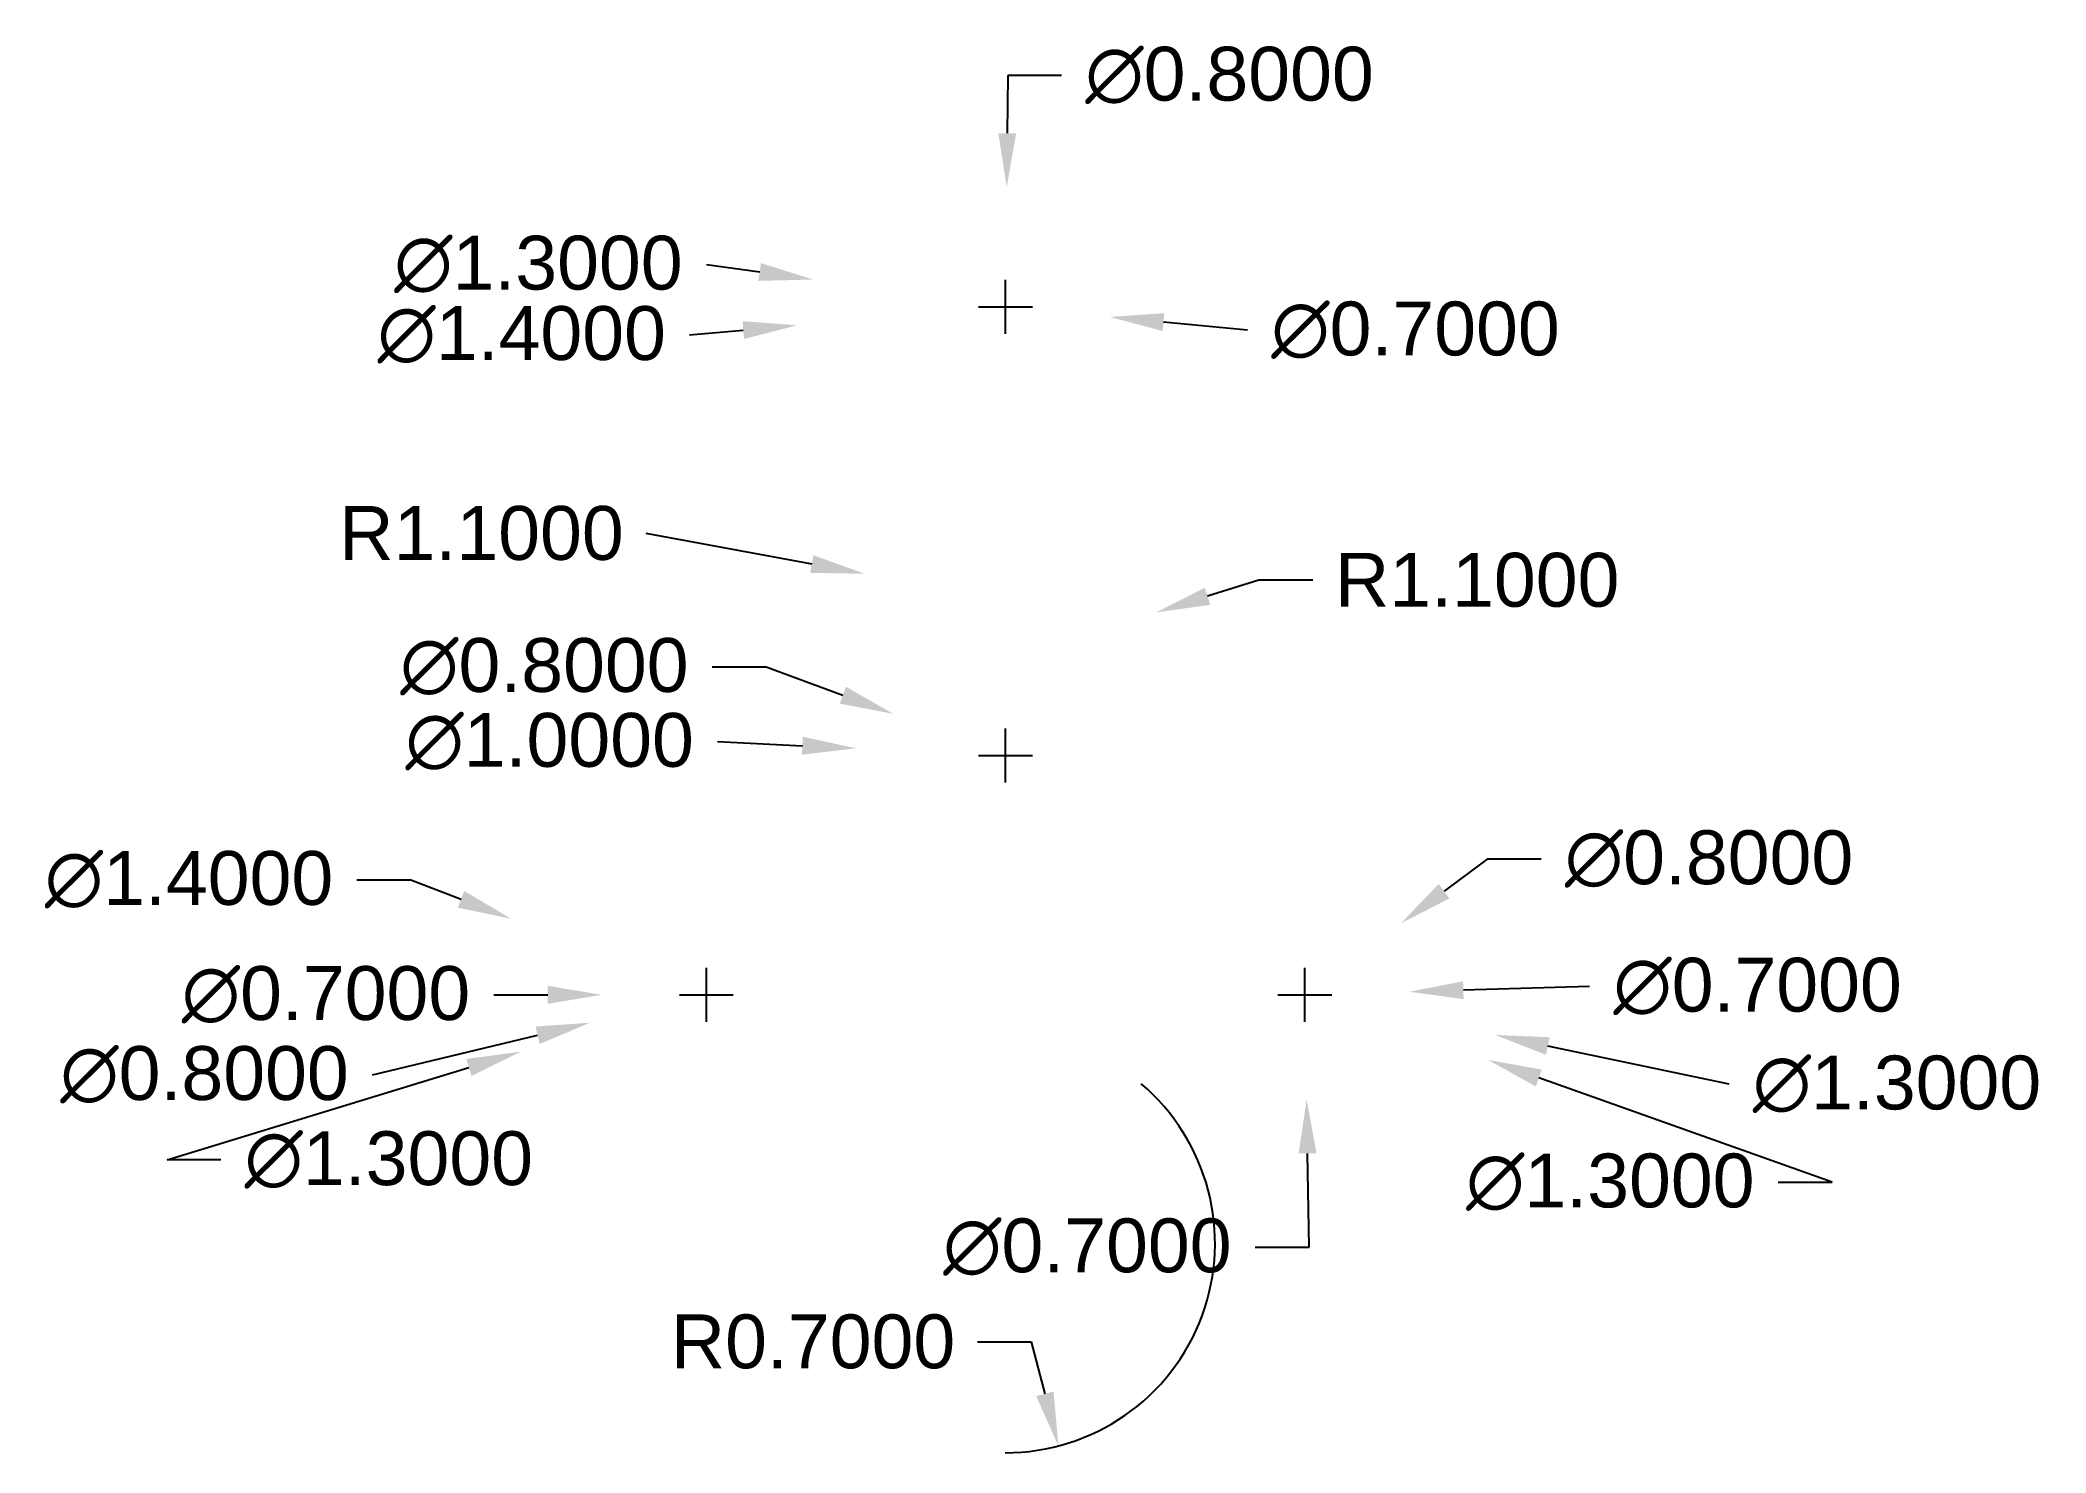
# Model space of a CAD drawing. Header units: inches. Extents: x 25.78 to 32.48, y 9.29 to 14.01.
import ezdxf

# ---------------------------------------------------------------- set-up
doc = ezdxf.new("R2010")
doc.units = ezdxf.units.IN
doc.header["$MEASUREMENT"] = 0
doc.layers.add('dim', color=30, linetype='Continuous')
doc.styles.get("Standard").update_dxf_attribs({"font": 'arial.ttf'})
doc.dimstyles.get("Standard").update_dxf_attribs({"dimtxt": 0.18, "dimasz": 0.18, "dimexe": 0.18, "dimexo": 0.0625, "dimgap": 0.09, "dimtad": 0, "dimtih": 1, "dimtoh": 1, "dimdec": 4, "dimzin": 0, "dimdsep": 46, "dimtxsty": 'Standard', "dimcen": 0.09, "dimadec": 0, "dimazin": 0, "dimtfac": 1, "dimtdec": 4, "dimtofl": 0, "dimtmove": 0, "dimatfit": 3, "dimfxl": 1, "dimtolj": 1, "dimtzin": 0, "dimarcsym": 0})

# ---------------------------------------------------------------- blocks, each defined once
blk = doc.blocks.new('*D2')
at = {"layer": 'Defpoints', "color": 0, "transparency": 16777216}
for p in [(29.0122, 13.5185, -0.3), (29.0047, 12.7185, -0.3)]:
    blk.add_point(p, dxfattribs=at)
at = {"layer": 'dim', "color": 0, "lineweight": -2, "transparency": 16777216}
for p, q in [((29.0157, 13.8919), (29.0139, 13.6985)), ((29.1957, 13.8919), (29.0157, 13.8919)), ((29.0084, 13.0285), (29.0084, 13.2085)), ((28.9184, 13.1185), (29.0984, 13.1185))]:
    blk.add_line(p, q, dxfattribs=at)
at = {"layer": 'dim', "color": 0, "transparency": 16777216}
blk.add_solid([(28.9839, 13.6988), (29.0438, 13.6982), (29.0122, 13.5185)], dxfattribs=at)
at = {"layer": 'dim', "color": 0, "transparency": 16777216, "insert": (29.7569, 13.8919), "char_height": 0.18, "attachment_point": 5}
blk.add_mtext('\\A1;∅0.8000', dxfattribs=at)
blk = doc.blocks.new('*D3')
at = {"layer": 'Defpoints', "color": 0, "transparency": 16777216}
for p in [(28.6601, 13.1523, -0.3), (29.3568, 13.0847, -0.3)]:
    blk.add_point(p, dxfattribs=at)
at = {"layer": 'dim', "color": 0, "lineweight": -2, "transparency": 16777216}
for p, q in [((29.0084, 13.0285), (29.0084, 13.2085)), ((28.9184, 13.1185), (29.0984, 13.1185)), ((29.8172, 13.0401), (29.536, 13.0674))]:
    blk.add_line(p, q, dxfattribs=at)
at = {"layer": 'dim', "color": 0, "transparency": 16777216}
blk.add_solid([(29.5389, 13.0972), (29.5331, 13.0375), (29.3568, 13.0847)], dxfattribs=at)
at = {"layer": 'dim', "color": 0, "transparency": 16777216, "insert": (30.3784, 13.0401), "char_height": 0.18, "attachment_point": 5}
blk.add_mtext('\\A1;∅0.7000', dxfattribs=at)
blk = doc.blocks.new('*D4')
at = {"layer": 'Defpoints', "color": 0, "transparency": 16777216}
for p in [(28.3649, 13.2097, -0.2866), (29.652, 13.0273, -0.2866)]:
    blk.add_point(p, dxfattribs=at)
at = {"layer": 'dim', "color": 0, "lineweight": -2, "transparency": 16777216}
for p, q in [((28.0084, 13.2602), (28.1866, 13.235)), ((29.0084, 13.0285), (29.0084, 13.2085)), ((28.9184, 13.1185), (29.0984, 13.1185))]:
    blk.add_line(p, q, dxfattribs=at)
at = {"layer": 'dim', "color": 0, "transparency": 16777216}
blk.add_solid([(28.1909, 13.2647), (28.1824, 13.2052), (28.3649, 13.2097)], dxfattribs=at)
at = {"layer": 'dim', "color": 0, "transparency": 16777216, "insert": (27.4472, 13.2602), "char_height": 0.18, "attachment_point": 5}
blk.add_mtext('\\A1;∅1.3000', dxfattribs=at)
blk = doc.blocks.new('*D5')
at = {"layer": 'Defpoints', "color": 0, "transparency": 16777216}
for p in [(29.7057, 13.1804, -0.2), (28.3112, 13.0566, -0.2)]:
    blk.add_point(p, dxfattribs=at)
at = {"layer": 'dim', "color": 0, "lineweight": -2, "transparency": 16777216}
for p, q in [((29.0084, 13.0285), (29.0084, 13.2085)), ((28.9184, 13.1185), (29.0984, 13.1185)), ((27.9526, 13.0248), (28.1319, 13.0407))]:
    blk.add_line(p, q, dxfattribs=at)
at = {"layer": 'dim', "color": 0, "transparency": 16777216}
blk.add_solid([(28.1292, 13.0706), (28.1345, 13.0109), (28.3112, 13.0566)], dxfattribs=at)
at = {"layer": 'dim', "color": 0, "transparency": 16777216, "insert": (27.3913, 13.0248), "char_height": 0.18, "attachment_point": 5}
blk.add_mtext('\\A1;∅1.4000', dxfattribs=at)
blk = doc.blocks.new('*D6')
at = {"layer": 'Defpoints', "color": 0, "transparency": 16777216}
for p in [(27.6584, 10.8185), (28.3584, 10.8185)]:
    blk.add_point(p, dxfattribs=at)
at = {"layer": 'dim', "color": 0, "lineweight": -2, "transparency": 16777216}
for p, q in [((28.0084, 10.7285), (28.0084, 10.9085)), ((27.2984, 10.8185), (27.4784, 10.8185)), ((27.9184, 10.8185), (28.0984, 10.8185))]:
    blk.add_line(p, q, dxfattribs=at)
at = {"layer": 'dim', "color": 0, "transparency": 16777216}
blk.add_solid([(27.4784, 10.8485), (27.4784, 10.7885), (27.6584, 10.8185)], dxfattribs=at)
at = {"layer": 'dim', "color": 0, "transparency": 16777216, "insert": (26.7372, 10.8185), "char_height": 0.18, "attachment_point": 5}
blk.add_mtext('\\A1;∅0.7000', dxfattribs=at)
blk = doc.blocks.new('*D7')
at = {"layer": 'Defpoints', "color": 0, "transparency": 16777216}
for p in [(28.3974, 10.9117, -0.3), (27.6195, 10.7253, -0.3)]:
    blk.add_point(p, dxfattribs=at)
at = {"layer": 'dim', "color": 0, "lineweight": -2, "transparency": 16777216}
for p, q in [((28.0084, 10.7285), (28.0084, 10.9085)), ((27.9184, 10.8185), (28.0984, 10.8185)), ((26.8927, 10.5511), (27.4444, 10.6834))]:
    blk.add_line(p, q, dxfattribs=at)
at = {"layer": 'dim', "color": 0, "transparency": 16777216}
blk.add_solid([(27.4374, 10.7125), (27.4514, 10.6542), (27.6195, 10.7253)], dxfattribs=at)
at = {"layer": 'dim', "color": 0, "transparency": 16777216, "insert": (26.3314, 10.5511), "char_height": 0.18, "attachment_point": 5}
blk.add_mtext('\\A1;∅0.8000', dxfattribs=at)
blk = doc.blocks.new('*D8')
at = {"layer": 'Defpoints', "color": 0, "transparency": 16777216}
for p in [(27.3562, 11.0726, -0.2), (28.6607, 10.5644, -0.2)]:
    blk.add_point(p, dxfattribs=at)
at = {"layer": 'dim', "color": 0, "lineweight": -2, "transparency": 16777216}
for p, q in [((26.8407, 11.2033), (27.0207, 11.2033)), ((27.0207, 11.2033), (27.1885, 11.1379)), ((28.0084, 10.7285), (28.0084, 10.9085)), ((27.9184, 10.8185), (28.0984, 10.8185))]:
    blk.add_line(p, q, dxfattribs=at)
at = {"layer": 'dim', "color": 0, "transparency": 16777216}
blk.add_solid([(27.1993, 11.1659), (27.1776, 11.11), (27.3562, 11.0726)], dxfattribs=at)
at = {"layer": 'dim', "color": 0, "transparency": 16777216, "insert": (26.2795, 11.2033), "char_height": 0.18, "attachment_point": 5}
blk.add_mtext('\\A1;∅1.4000', dxfattribs=at)
blk = doc.blocks.new('*D9')
at = {"layer": 'Defpoints', "color": 0, "transparency": 16777216}
for p in [(28.6299, 11.0089, -0.3), (27.3869, 10.6282, -0.3)]:
    blk.add_point(p, dxfattribs=at)
at = {"layer": 'dim', "color": 0, "lineweight": -2, "transparency": 16777216}
for p, q in [((28.0084, 10.7285), (28.0084, 10.9085)), ((27.9184, 10.8185), (28.0984, 10.8185)), ((26.206, 10.2665), (27.2148, 10.5754)), ((26.386, 10.2665), (26.206, 10.2665))]:
    blk.add_line(p, q, dxfattribs=at)
at = {"layer": 'dim', "color": 0, "transparency": 16777216}
blk.add_solid([(27.206, 10.6041), (27.2236, 10.5468), (27.3869, 10.6282)], dxfattribs=at)
at = {"layer": 'dim', "color": 0, "transparency": 16777216, "insert": (26.9472, 10.2665), "char_height": 0.18, "attachment_point": 5}
blk.add_mtext('\\A1;∅1.3000', dxfattribs=at)
blk = doc.blocks.new('*D10')
at = {"layer": 'Defpoints', "color": 0, "transparency": 16777216}
for p in [(28.6334, 11.7576, -0.4), (29.3835, 11.4794, -0.4)]:
    blk.add_point(p, dxfattribs=at)
at = {"layer": 'dim', "color": 0, "lineweight": -2, "transparency": 16777216}
for p, q in [((28.0283, 11.9152), (28.2083, 11.9152)), ((28.2083, 11.9152), (28.4646, 11.8201)), ((29.0084, 11.5285), (29.0084, 11.7085)), ((28.9184, 11.6185), (29.0984, 11.6185))]:
    blk.add_line(p, q, dxfattribs=at)
at = {"layer": 'dim', "color": 0, "transparency": 16777216}
blk.add_solid([(28.475, 11.8483), (28.4542, 11.792), (28.6334, 11.7576)], dxfattribs=at)
at = {"layer": 'dim', "color": 0, "transparency": 16777216, "insert": (27.4671, 11.9152), "char_height": 0.18, "attachment_point": 5}
blk.add_mtext('\\A1;∅0.8000', dxfattribs=at)
blk = doc.blocks.new('*D11')
at = {"layer": 'Defpoints', "color": 0, "transparency": 16777216}
for p in [(28.509, 11.6426, -0.3), (29.5079, 11.5944, -0.3)]:
    blk.add_point(p, dxfattribs=at)
at = {"layer": 'dim', "color": 0, "lineweight": -2, "transparency": 16777216}
for p, q in [((28.046, 11.6649), (28.3292, 11.6513)), ((29.0084, 11.5285), (29.0084, 11.7085)), ((28.9184, 11.6185), (29.0984, 11.6185))]:
    blk.add_line(p, q, dxfattribs=at)
at = {"layer": 'dim', "color": 0, "transparency": 16777216}
blk.add_solid([(28.3307, 11.6812), (28.3278, 11.6213), (28.509, 11.6426)], dxfattribs=at)
at = {"layer": 'dim', "color": 0, "transparency": 16777216, "insert": (27.4847, 11.6649), "char_height": 0.18, "attachment_point": 5}
blk.add_mtext('\\A1;∅1.0000', dxfattribs=at)
blk = doc.blocks.new('*D12')
at = {"layer": 'Defpoints', "color": 0, "transparency": 16777216}
for p in [(30.3293, 11.0574, -0.3), (29.6876, 10.5796, -0.3)]:
    blk.add_point(p, dxfattribs=at)
at = {"layer": 'dim', "color": 0, "lineweight": -2, "transparency": 16777216}
for p, q in [((30.618, 11.2724), (30.4736, 11.1649)), ((30.798, 11.2724), (30.618, 11.2724)), ((30.0084, 10.7285), (30.0084, 10.9085)), ((29.9184, 10.8185), (30.0984, 10.8185))]:
    blk.add_line(p, q, dxfattribs=at)
at = {"layer": 'dim', "color": 0, "transparency": 16777216}
blk.add_solid([(30.4557, 11.189), (30.4916, 11.1408), (30.3293, 11.0574)], dxfattribs=at)
at = {"layer": 'dim', "color": 0, "transparency": 16777216, "insert": (31.3593, 11.2724), "char_height": 0.18, "attachment_point": 5}
blk.add_mtext('\\A1;∅0.8000', dxfattribs=at)
blk = doc.blocks.new('*D13')
at = {"layer": 'Defpoints', "color": 0, "transparency": 16777216}
for p in [(30.0024, 11.1685, -0.3), (30.0145, 10.4686, -0.3)]:
    blk.add_point(p, dxfattribs=at)
at = {"layer": 'dim', "color": 0, "lineweight": -2, "transparency": 16777216}
for p, q in [((30.0084, 10.7285), (30.0084, 10.9085)), ((29.9184, 10.8185), (30.0984, 10.8185)), ((30.023, 9.9751), (30.0176, 10.2886)), ((29.843, 9.9751), (30.023, 9.9751))]:
    blk.add_line(p, q, dxfattribs=at)
at = {"layer": 'dim', "color": 0, "transparency": 16777216}
blk.add_solid([(30.0476, 10.2891), (29.9876, 10.2881), (30.0145, 10.4686)], dxfattribs=at)
at = {"layer": 'dim', "color": 0, "transparency": 16777216, "insert": (29.2817, 9.9751), "char_height": 0.18, "attachment_point": 5}
blk.add_mtext('\\A1;∅0.7000', dxfattribs=at)
blk = doc.blocks.new('*D15')
at = {"layer": 'Defpoints', "color": 0, "transparency": 16777216}
for p in [(29.0084, 9.9878, -0.3), (29.185, 9.3105, -0.3)]:
    blk.add_point(p, dxfattribs=at)
at = {"layer": 'dim', "color": 0, "lineweight": -2, "transparency": 16777216}
for p, q in [((28.9142, 9.6588), (29.0942, 9.6588)), ((29.0942, 9.6588), (29.1396, 9.4847))]:
    blk.add_line(p, q, dxfattribs=at)
blk.add_arc((29.0084, 9.9878), 0.7, 269.87833, 49.65832, dxfattribs=at)
at = {"layer": 'dim', "color": 0, "transparency": 16777216}
blk.add_solid([(29.1686, 9.4922), (29.1106, 9.4771), (29.185, 9.3105)], dxfattribs=at)
at = {"layer": 'dim', "color": 0, "transparency": 16777216, "insert": (28.3648, 9.6588), "char_height": 0.18, "attachment_point": 5}
blk.add_mtext('\\A1;R0.7000', dxfattribs=at)
blk = doc.blocks.new('*D16')
at = {"layer": 'Defpoints', "color": 0, "transparency": 16777216}
for p in [(30.5611, 12.4262, -0.3), (29.5115, 12.0969, -0.3)]:
    blk.add_point(p, dxfattribs=at)
at = {"layer": 'dim', "color": 0, "lineweight": -2, "transparency": 16777216}
for p, q in [((29.855, 12.2047), (29.6833, 12.1508)), ((30.035, 12.2047), (29.855, 12.2047))]:
    blk.add_line(p, q, dxfattribs=at)
at = {"layer": 'dim', "color": 0, "transparency": 16777216}
blk.add_solid([(29.6743, 12.1794), (29.6922, 12.1221), (29.5115, 12.0969)], dxfattribs=at)
at = {"layer": 'dim', "color": 0, "transparency": 16777216, "insert": (30.5845, 12.2047), "char_height": 0.18, "attachment_point": 5}
blk.add_mtext('\\A1;R1.1000', dxfattribs=at)
blk = doc.blocks.new('*D17')
at = {"layer": 'Defpoints', "color": 0, "transparency": 16777216}
for p in [(27.4558, 12.4262, -0.3), (28.5374, 12.226, -0.3)]:
    blk.add_point(p, dxfattribs=at)
at = {"layer": 'dim', "color": 0, "lineweight": -2, "transparency": 16777216}
blk.add_line((27.8063, 12.3613), (28.3604, 12.2588), dxfattribs=at)
at = {"layer": 'dim', "color": 0, "transparency": 16777216}
blk.add_solid([(28.3659, 12.2883), (28.355, 12.2293), (28.5374, 12.226)], dxfattribs=at)
at = {"layer": 'dim', "color": 0, "transparency": 16777216, "insert": (27.2569, 12.3613), "char_height": 0.18, "attachment_point": 5}
blk.add_mtext('\\A1;R1.1000', dxfattribs=at)
blk = doc.blocks.new('*D18')
at = {"layer": 'Defpoints', "color": 0, "transparency": 16777216}
for p in [(29.6586, 10.8083, -0.3), (30.3583, 10.8287, -0.3)]:
    blk.add_point(p, dxfattribs=at)
at = {"layer": 'dim', "color": 0, "lineweight": -2, "transparency": 16777216}
for p, q in [((30.0084, 10.7285), (30.0084, 10.9085)), ((29.9184, 10.8185), (30.0984, 10.8185)), ((30.9603, 10.8464), (30.5382, 10.834))]:
    blk.add_line(p, q, dxfattribs=at)
at = {"layer": 'dim', "color": 0, "transparency": 16777216}
blk.add_solid([(30.5373, 10.864), (30.5391, 10.804), (30.3583, 10.8287)], dxfattribs=at)
at = {"layer": 'dim', "color": 0, "transparency": 16777216, "insert": (31.5216, 10.8464), "char_height": 0.18, "attachment_point": 5}
blk.add_mtext('\\A1;∅0.7000', dxfattribs=at)
blk = doc.blocks.new('*D19')
at = {"layer": 'Defpoints', "color": 0, "transparency": 16777216}
for p in [(29.3724, 10.9527, -0.2866), (30.6444, 10.6844, -0.2866)]:
    blk.add_point(p, dxfattribs=at)
at = {"layer": 'dim', "color": 0, "lineweight": -2, "transparency": 16777216}
for p, q in [((30.0084, 10.7285), (30.0084, 10.9085)), ((29.9184, 10.8185), (30.0984, 10.8185)), ((31.4261, 10.5195), (30.8206, 10.6472))]:
    blk.add_line(p, q, dxfattribs=at)
at = {"layer": 'dim', "color": 0, "transparency": 16777216}
blk.add_solid([(30.8268, 10.6766), (30.8144, 10.6178), (30.6444, 10.6844)], dxfattribs=at)
at = {"layer": 'dim', "color": 0, "transparency": 16777216, "insert": (31.9874, 10.5195), "char_height": 0.18, "attachment_point": 5}
blk.add_mtext('\\A1;∅1.3000', dxfattribs=at)
blk = doc.blocks.new('*D20')
at = {"layer": 'Defpoints', "color": 0, "transparency": 16777216}
for p in [(29.396, 11.0363, -0.3), (30.6209, 10.6008, -0.3)]:
    blk.add_point(p, dxfattribs=at)
at = {"layer": 'dim', "color": 0, "lineweight": -2, "transparency": 16777216}
for p, q in [((30.0084, 10.7285), (30.0084, 10.9085)), ((29.9184, 10.8185), (30.0984, 10.8185)), ((31.7706, 10.192), (30.7905, 10.5405)), ((31.5906, 10.192), (31.7706, 10.192))]:
    blk.add_line(p, q, dxfattribs=at)
at = {"layer": 'dim', "color": 0, "transparency": 16777216}
blk.add_solid([(30.8005, 10.5687), (30.7804, 10.5122), (30.6209, 10.6008)], dxfattribs=at)
at = {"layer": 'dim', "color": 0, "transparency": 16777216, "insert": (31.0294, 10.192), "char_height": 0.18, "attachment_point": 5}
blk.add_mtext('\\A1;∅1.3000', dxfattribs=at)

msp = doc.modelspace()

# ---------------------------------------------------------------- dimensions: what is measured, and where the dimension line sits
at = {"layer": 'dim'}
for p1, p2, picture, middle in [((29.00471, 12.71852, -0.3), (29.01217, 13.51849, -0.3), '*D2', (29.7569, 13.89195)), ((28.66007, 13.15227, -0.3), (29.35681, 13.08475, -0.3), '*D3', (29.81718, 13.04013)), ((29.38349, 11.47945, -0.4), (28.63339, 11.75757, -0.4), '*D10', (27.46707, 11.91518)), ((29.50786, 11.59441, -0.3), (28.50902, 11.6426, -0.3), '*D11', (28.04599, 11.66494)), ((29.6876, 10.57962, -0.3), (30.32927, 11.05739, -0.3), '*D12', (31.35927, 11.27239)), ((28.6607, 10.56442, -0.2), (27.35618, 11.07259, -0.2), '*D8', (26.27949, 11.20326)), ((30.00241, 11.16846, -0.3), (30.01447, 10.46856, -0.3), '*D13', (29.28173, 9.97506)), ((28.62994, 11.00886, -0.3), (27.38693, 10.62816, -0.3), '*D9', (26.94721, 10.26646)), ((29.396, 11.03626, -0.3), (30.62088, 10.60075, -0.3), '*D20', (31.02936, 10.19197)), ((29.37243, 10.95266, -0.2866), (30.64444, 10.68435, -0.2866), '*D19', (31.42611, 10.51947)), ((29.65859, 10.80827, -0.3), (30.35829, 10.82875, -0.3), '*D18', (30.96033, 10.84637)), ((28.39743, 10.91172, -0.3), (27.61945, 10.7253, -0.3), '*D7', (26.89265, 10.55114))]:
    dim = msp.add_diameter_dim_2p(p1=p1, p2=p2, dimstyle='Standard', dxfattribs=at)
    dim.commit()
    dim.dimension.update_dxf_attribs({"geometry": picture, "text_midpoint": middle, "dimtype": 163})
for p1, p2, picture, middle in [((29.65201, 13.02731, -0.2866), (28.36487, 13.2097, -0.2866), '*D4', (28.00843, 13.26021)), ((29.7057, 13.18037, -0.2), (28.31118, 13.05664, -0.2), '*D5', (27.95259, 13.02483)), ((28.35844, 10.81851), (27.65844, 10.8185), '*D6', (27.29844, 10.8185))]:
    dim = msp.add_diameter_dim_2p(p1=p1, p2=p2, dimstyle='Standard', dxfattribs=at)
    dim.commit()
    dim.dimension.update_dxf_attribs({"geometry": picture, "text_midpoint": middle})
for center, mpoint, picture, middle in [((27.4558, 12.42617, -0.3), (28.53744, 12.22602, -0.3), '*D17', (27.80631, 12.36131)), ((30.56107, 12.42617, -0.3), (29.51152, 12.09689, -0.3), '*D16', (30.58446, 12.20466)), ((29.00844, 9.98784, -0.3), (29.18502, 9.31048, -0.3), '*D15', (28.36475, 9.65884))]:
    dim = msp.add_radius_dim(center=center, mpoint=mpoint, dimstyle='Standard', dxfattribs=at)
    dim.commit()
    dim.dimension.update_dxf_attribs({"geometry": picture, "text_midpoint": middle, "dimtype": 164})

doc.saveas('drawing.dxf')
